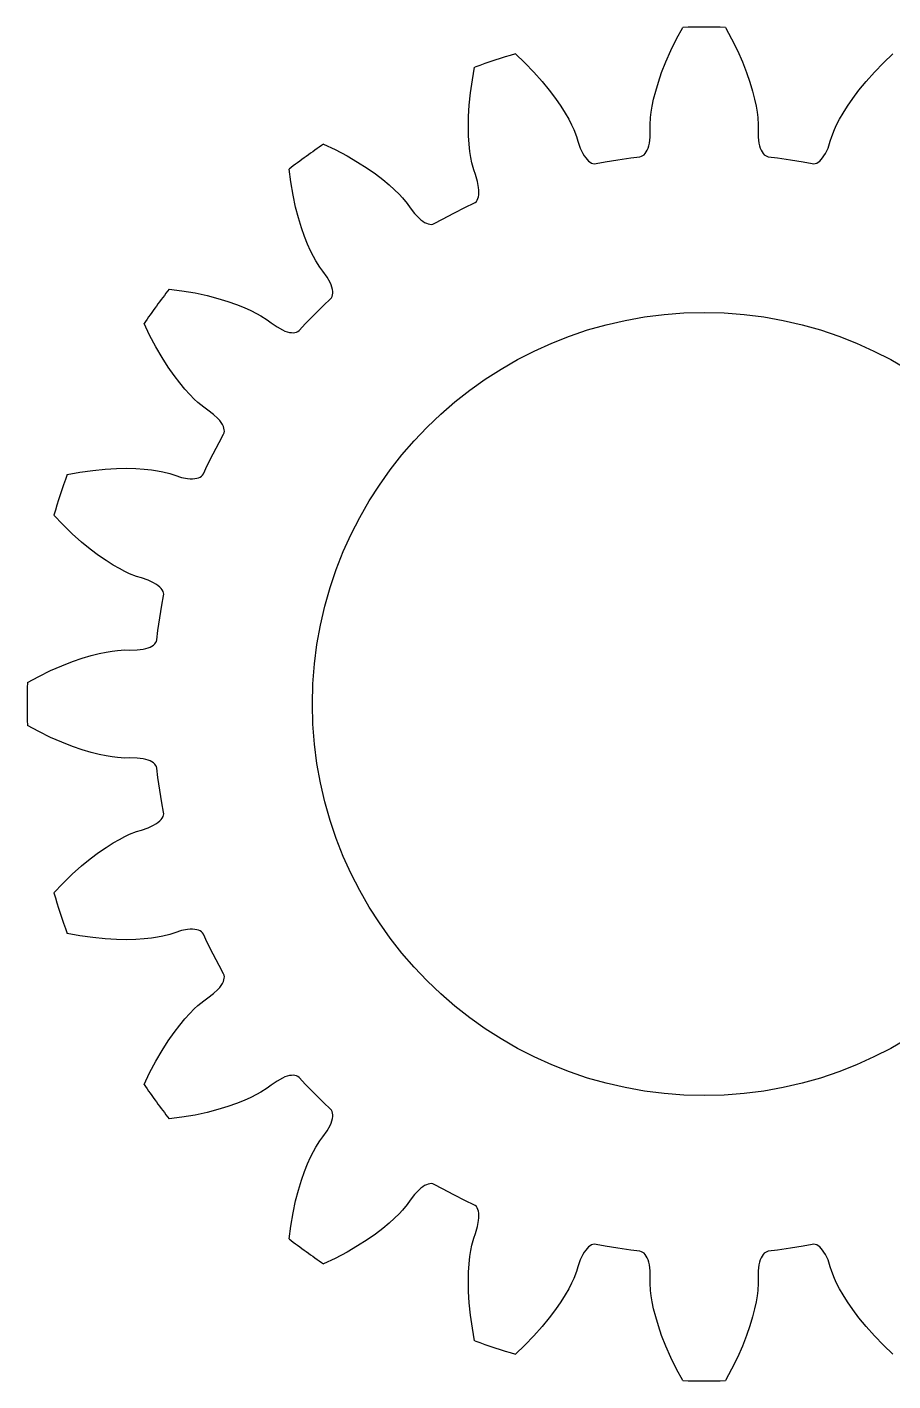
# Model space of a CAD drawing. Extents: x -12.1 to 12.1, y -12.1 to 12.1.
# Drawn here: x -12.1 to 3.37, y -12.1 to 12.1 of the extents above; entities that cross this region are included whole.
import ezdxf

# ---------------------------------------------------------------- set-up
doc = ezdxf.new("R2010")
doc.units = 0

msp = doc.modelspace()

# ---------------------------------------------------------------- linework, layer by layer
msp.add_circle((0, 0), 7)
msp.add_circle((0, 0), 7)
at = {"layer": 'layer0'}
for p, q in [((-0.596, 11.679), (-0.492, 11.892)), ((-0.492, 11.892), (-0.382, 12.094)), ((0.382, 12.094), (0.492, 11.892)), ((0.492, 11.892), (0.596, 11.679)), ((-3.374, 11.62), (-3.207, 11.462)), ((-0.685, 11.477), (-0.596, 11.679)), ((0.596, 11.679), (0.685, 11.477)), ((3.207, 11.462), (3.374, 11.62)), ((-4.142, 11.158), (-4.101, 11.384)), ((-3.207, 11.462), (-3.042, 11.292)), ((-0.759, 11.29), (-0.685, 11.477)), ((0.685, 11.477), (0.759, 11.29)), ((3.042, 11.292), (3.207, 11.462)), ((-4.176, 10.923), (-4.142, 11.158)), ((-3.042, 11.292), (-2.895, 11.127)), ((-0.818, 11.116), (-0.759, 11.29)), ((0.759, 11.29), (0.818, 11.116)), ((2.895, 11.127), (3.042, 11.292)), ((-4.198, 10.704), (-4.176, 10.923)), ((-2.895, 11.127), (-2.767, 10.971)), ((-2.767, 10.971), (-2.657, 10.824)), ((-0.902, 10.814), (-0.865, 10.957)), ((-0.865, 10.957), (-0.818, 11.116)), ((0.818, 11.116), (0.865, 10.957)), ((0.865, 10.957), (0.902, 10.814)), ((2.657, 10.824), (2.767, 10.971)), ((2.767, 10.971), (2.895, 11.127)), ((-4.21, 10.503), (-4.198, 10.704)), ((-2.657, 10.824), (-2.563, 10.688)), ((-2.563, 10.688), (-2.484, 10.563)), ((-0.946, 10.577), (-0.928, 10.688)), ((-0.928, 10.688), (-0.902, 10.814)), ((0.902, 10.814), (0.928, 10.688)), ((0.928, 10.688), (0.946, 10.577)), ((2.484, 10.563), (2.563, 10.688)), ((2.563, 10.688), (2.657, 10.824)), ((-4.213, 10.319), (-4.21, 10.503)), ((-2.484, 10.563), (-2.42, 10.451)), ((-2.42, 10.451), (-2.368, 10.352)), ((-0.966, 10.354), (-0.958, 10.485)), ((-0.958, 10.485), (-0.946, 10.577)), ((0.946, 10.577), (0.958, 10.485)), ((0.958, 10.485), (0.966, 10.354)), ((2.368, 10.352), (2.42, 10.451)), ((2.42, 10.451), (2.484, 10.563)), ((-4.209, 10.154), (-4.213, 10.319)), ((-2.368, 10.352), (-2.329, 10.268)), ((-2.329, 10.268), (-2.281, 10.146)), ((-0.963, 10.262), (-0.966, 10.354)), ((-0.966, 10.135), (-0.963, 10.262)), ((0.966, 10.354), (0.963, 10.262)), ((0.963, 10.262), (0.966, 10.135)), ((2.281, 10.146), (2.329, 10.268)), ((2.329, 10.268), (2.368, 10.352)), ((-6.8, 10.009), (-6.592, 9.91)), ((-4.199, 10.006), (-4.209, 10.154)), ((-4.185, 9.878), (-4.199, 10.006)), ((-2.281, 10.146), (-2.255, 10.058)), ((-2.255, 10.058), (-2.214, 9.938)), ((-2.214, 9.938), (-2.167, 9.839)), ((-1.018, 9.9), (-1.003, 9.938)), ((-1.003, 9.938), (-0.99, 9.98)), ((-0.99, 9.98), (-0.979, 10.027)), ((-0.979, 10.027), (-0.966, 10.135)), ((0.966, 10.135), (0.979, 10.027)), ((0.979, 10.027), (0.99, 9.98)), ((0.99, 9.98), (1.003, 9.938)), ((1.003, 9.938), (1.018, 9.9)), ((2.167, 9.839), (2.214, 9.938)), ((2.214, 9.938), (2.255, 10.058)), ((2.255, 10.058), (2.281, 10.146)), ((-6.592, 9.91), (-6.382, 9.799)), ((-6.382, 9.799), (-6.192, 9.688)), ((-6.192, 9.688), (-6.022, 9.579)), ((-4.168, 9.767), (-4.185, 9.878)), ((-4.151, 9.676), (-4.168, 9.767)), ((-2.167, 9.839), (-2.142, 9.797)), ((-2.142, 9.797), (-2.117, 9.761)), ((-2.117, 9.761), (-2.091, 9.73)), ((-2.091, 9.73), (-2.065, 9.705)), ((-2.065, 9.705), (-2.039, 9.685)), ((-2.039, 9.685), (-2.013, 9.67)), ((-1.932, 9.659), (-1.769, 9.69)), ((-1.769, 9.69), (-1.541, 9.729)), ((-1.541, 9.729), (-1.312, 9.762)), ((-1.312, 9.762), (-1.147, 9.783)), ((-1.147, 9.783), (-1.118, 9.79)), ((-1.118, 9.79), (-1.095, 9.802)), ((-1.095, 9.802), (-1.074, 9.819)), ((-1.074, 9.819), (-1.054, 9.841)), ((-1.054, 9.841), (-1.035, 9.868)), ((-1.035, 9.868), (-1.018, 9.9)), ((1.018, 9.9), (1.035, 9.868)), ((1.035, 9.868), (1.054, 9.841)), ((1.054, 9.841), (1.074, 9.819)), ((1.074, 9.819), (1.095, 9.802)), ((1.095, 9.802), (1.118, 9.79)), ((1.118, 9.79), (1.147, 9.783)), ((1.147, 9.783), (1.312, 9.762)), ((1.312, 9.762), (1.541, 9.729)), ((1.541, 9.729), (1.769, 9.69)), ((1.769, 9.69), (1.932, 9.659)), ((2.013, 9.67), (2.039, 9.685)), ((2.039, 9.685), (2.065, 9.705)), ((2.065, 9.705), (2.091, 9.73)), ((2.091, 9.73), (2.117, 9.761)), ((2.117, 9.761), (2.142, 9.797)), ((2.142, 9.797), (2.167, 9.839)), ((-7.388, 9.332), (-7.418, 9.56)), ((-6.022, 9.579), (-5.871, 9.474)), ((-5.871, 9.474), (-5.74, 9.373)), ((-4.118, 9.549), (-4.151, 9.676)), ((-4.088, 9.462), (-4.118, 9.549)), ((-4.05, 9.341), (-4.088, 9.462)), ((-2.013, 9.67), (-1.987, 9.661)), ((-1.987, 9.661), (-1.962, 9.656)), ((-1.962, 9.656), (-1.932, 9.659)), ((1.932, 9.659), (1.962, 9.656)), ((1.962, 9.656), (1.987, 9.661)), ((1.987, 9.661), (2.013, 9.67)), ((-7.347, 9.098), (-7.388, 9.332)), ((-5.74, 9.373), (-5.627, 9.279)), ((-5.627, 9.279), (-5.531, 9.192)), ((-4.03, 9.234), (-4.05, 9.341)), ((-4.025, 9.185), (-4.03, 9.234)), ((-7.3, 8.883), (-7.347, 9.098)), ((-5.531, 9.192), (-5.451, 9.113)), ((-5.451, 9.113), (-5.388, 9.046)), ((-5.388, 9.046), (-5.305, 8.944)), ((-4.114, 8.95), (-4.089, 8.965)), ((-4.089, 8.965), (-4.071, 8.984)), ((-4.071, 8.984), (-4.056, 9.006)), ((-4.056, 9.006), (-4.043, 9.034)), ((-4.043, 9.034), (-4.034, 9.065)), ((-4.034, 9.065), (-4.028, 9.101)), ((-4.028, 9.101), (-4.025, 9.141)), ((-4.025, 9.141), (-4.025, 9.185)), ((-7.25, 8.688), (-7.3, 8.883)), ((-5.305, 8.944), (-5.253, 8.869)), ((-5.253, 8.869), (-5.176, 8.767)), ((-5.176, 8.767), (-5.101, 8.688)), ((-4.676, 8.669), (-4.472, 8.776)), ((-4.472, 8.776), (-4.265, 8.879)), ((-4.265, 8.879), (-4.114, 8.95)), ((-7.196, 8.512), (-7.25, 8.688)), ((-7.141, 8.356), (-7.196, 8.512)), ((-5.101, 8.688), (-5.065, 8.656)), ((-5.065, 8.656), (-5.03, 8.629)), ((-5.03, 8.629), (-4.996, 8.608)), ((-4.996, 8.608), (-4.963, 8.592)), ((-4.963, 8.592), (-4.932, 8.581)), ((-4.932, 8.581), (-4.902, 8.575)), ((-4.902, 8.575), (-4.875, 8.574)), ((-4.875, 8.574), (-4.85, 8.578)), ((-4.85, 8.578), (-4.822, 8.589)), ((-4.822, 8.589), (-4.676, 8.669)), ((-7.086, 8.219), (-7.141, 8.356)), ((-7.033, 8.101), (-7.086, 8.219)), ((-6.982, 8), (-7.033, 8.101)), ((-6.938, 7.92), (-6.982, 8)), ((-6.867, 7.809), (-6.938, 7.92)), ((-6.812, 7.736), (-6.867, 7.809)), ((-6.739, 7.632), (-6.812, 7.736)), ((-6.686, 7.536), (-6.739, 7.632)), ((-6.667, 7.492), (-6.686, 7.536)), ((-9.56, 7.418), (-9.332, 7.388)), ((-9.332, 7.388), (-9.098, 7.347)), ((-9.098, 7.347), (-8.883, 7.3)), ((-8.883, 7.3), (-8.688, 7.25)), ((-6.679, 7.24), (-6.659, 7.263)), ((-6.653, 7.45), (-6.667, 7.492)), ((-6.659, 7.263), (-6.648, 7.286)), ((-6.643, 7.411), (-6.653, 7.45)), ((-6.648, 7.286), (-6.64, 7.312)), ((-6.638, 7.375), (-6.643, 7.411)), ((-6.64, 7.312), (-6.637, 7.342)), ((-6.637, 7.342), (-6.638, 7.375)), ((-8.688, 7.25), (-8.512, 7.196)), ((-8.512, 7.196), (-8.356, 7.141)), ((-8.356, 7.141), (-8.219, 7.086)), ((-8.219, 7.086), (-8.101, 7.033)), ((-8.101, 7.033), (-8, 6.982)), ((-6.965, 6.965), (-6.8, 7.126)), ((-6.8, 7.126), (-6.679, 7.24)), ((-9.91, 6.592), (-10.009, 6.8)), ((-8, 6.982), (-7.92, 6.938)), ((-7.92, 6.938), (-7.809, 6.867)), ((-7.809, 6.867), (-7.736, 6.812)), ((-7.736, 6.812), (-7.632, 6.739)), ((-7.24, 6.679), (-7.126, 6.8)), ((-7.126, 6.8), (-6.965, 6.965)), ((-9.799, 6.382), (-9.91, 6.592)), ((-7.632, 6.739), (-7.536, 6.686)), ((-7.536, 6.686), (-7.492, 6.667)), ((-7.492, 6.667), (-7.45, 6.653)), ((-7.45, 6.653), (-7.411, 6.643)), ((-7.411, 6.643), (-7.375, 6.638)), ((-7.375, 6.638), (-7.342, 6.637)), ((-7.342, 6.637), (-7.312, 6.64)), ((-7.312, 6.64), (-7.286, 6.648)), ((-7.286, 6.648), (-7.263, 6.659)), ((-7.263, 6.659), (-7.24, 6.679)), ((-9.688, 6.192), (-9.799, 6.382)), ((-9.579, 6.022), (-9.688, 6.192)), ((-9.474, 5.871), (-9.579, 6.022)), ((-9.373, 5.74), (-9.474, 5.871)), ((-9.279, 5.627), (-9.373, 5.74)), ((-9.192, 5.531), (-9.279, 5.627)), ((-9.113, 5.451), (-9.192, 5.531)), ((-9.046, 5.388), (-9.113, 5.451)), ((-8.944, 5.305), (-9.046, 5.388)), ((-8.869, 5.253), (-8.944, 5.305)), ((-8.767, 5.176), (-8.869, 5.253)), ((-8.688, 5.101), (-8.767, 5.176)), ((-8.656, 5.065), (-8.688, 5.101)), ((-8.629, 5.03), (-8.656, 5.065)), ((-8.608, 4.996), (-8.629, 5.03)), ((-8.592, 4.963), (-8.608, 4.996)), ((-8.581, 4.932), (-8.592, 4.963)), ((-8.589, 4.822), (-8.578, 4.85)), ((-8.575, 4.902), (-8.581, 4.932)), ((-8.578, 4.85), (-8.574, 4.875)), ((-8.574, 4.875), (-8.575, 4.902)), ((-8.776, 4.472), (-8.669, 4.676)), ((-8.669, 4.676), (-8.589, 4.822)), ((-8.879, 4.265), (-8.776, 4.472)), ((-11.384, 4.101), (-11.158, 4.142)), ((-11.158, 4.142), (-10.923, 4.176)), ((-10.923, 4.176), (-10.704, 4.198)), ((-10.704, 4.198), (-10.503, 4.21)), ((-10.503, 4.21), (-10.319, 4.213)), ((-10.319, 4.213), (-10.154, 4.209)), ((-10.154, 4.209), (-10.006, 4.199)), ((-10.006, 4.199), (-9.878, 4.185)), ((-9.878, 4.185), (-9.767, 4.168)), ((-9.767, 4.168), (-9.676, 4.151)), ((-9.676, 4.151), (-9.549, 4.118)), ((-9.549, 4.118), (-9.462, 4.088)), ((-8.965, 4.089), (-8.95, 4.114)), ((-8.95, 4.114), (-8.879, 4.265)), ((-9.462, 4.088), (-9.341, 4.05)), ((-9.341, 4.05), (-9.234, 4.03)), ((-9.234, 4.03), (-9.185, 4.025)), ((-9.185, 4.025), (-9.141, 4.025)), ((-9.141, 4.025), (-9.101, 4.028)), ((-9.101, 4.028), (-9.065, 4.034)), ((-9.065, 4.034), (-9.034, 4.043)), ((-9.034, 4.043), (-9.006, 4.056)), ((-9.006, 4.056), (-8.984, 4.071)), ((-8.984, 4.071), (-8.965, 4.089)), ((-11.462, 3.207), (-11.62, 3.374)), ((-11.292, 3.042), (-11.462, 3.207)), ((-11.127, 2.895), (-11.292, 3.042)), ((-10.971, 2.767), (-11.127, 2.895)), ((-10.824, 2.657), (-10.971, 2.767)), ((-10.688, 2.563), (-10.824, 2.657)), ((-10.563, 2.484), (-10.688, 2.563)), ((-10.451, 2.42), (-10.563, 2.484)), ((-10.352, 2.368), (-10.451, 2.42)), ((-10.268, 2.329), (-10.352, 2.368)), ((-10.146, 2.281), (-10.268, 2.329)), ((-10.058, 2.255), (-10.146, 2.281)), ((-9.938, 2.214), (-10.058, 2.255)), ((-9.839, 2.167), (-9.938, 2.214)), ((-9.797, 2.142), (-9.839, 2.167)), ((-9.761, 2.117), (-9.797, 2.142)), ((-9.73, 2.091), (-9.761, 2.117)), ((-9.705, 2.065), (-9.73, 2.091)), ((-9.685, 2.039), (-9.705, 2.065)), ((-9.67, 2.013), (-9.685, 2.039)), ((-9.661, 1.987), (-9.67, 2.013)), ((-9.656, 1.962), (-9.661, 1.987)), ((-9.659, 1.932), (-9.656, 1.962)), ((-9.729, 1.541), (-9.69, 1.769)), ((-9.69, 1.769), (-9.659, 1.932)), ((-9.762, 1.312), (-9.729, 1.541)), ((-9.783, 1.147), (-9.762, 1.312)), ((-10.135, 0.966), (-10.027, 0.979)), ((-10.027, 0.979), (-9.98, 0.99)), ((-9.98, 0.99), (-9.938, 1.003)), ((-9.938, 1.003), (-9.9, 1.018)), ((-9.9, 1.018), (-9.868, 1.035)), ((-9.868, 1.035), (-9.841, 1.054)), ((-9.841, 1.054), (-9.819, 1.074)), ((-9.819, 1.074), (-9.802, 1.095)), ((-9.802, 1.095), (-9.79, 1.118)), ((-9.79, 1.118), (-9.783, 1.147)), ((-11.477, 0.685), (-11.29, 0.759)), ((-11.29, 0.759), (-11.116, 0.818)), ((-11.116, 0.818), (-10.957, 0.865)), ((-10.957, 0.865), (-10.814, 0.902)), ((-10.814, 0.902), (-10.688, 0.928)), ((-10.688, 0.928), (-10.577, 0.946)), ((-10.577, 0.946), (-10.485, 0.958)), ((-10.485, 0.958), (-10.354, 0.966)), ((-10.354, 0.966), (-10.262, 0.963)), ((-10.262, 0.963), (-10.135, 0.966)), ((-12.094, 0.382), (-11.892, 0.492)), ((-11.892, 0.492), (-11.679, 0.596)), ((-11.679, 0.596), (-11.477, 0.685)), ((-11.892, -0.492), (-12.094, -0.382)), ((-11.679, -0.596), (-11.892, -0.492)), ((-11.477, -0.685), (-11.679, -0.596)), ((-11.29, -0.759), (-11.477, -0.685)), ((-11.116, -0.818), (-11.29, -0.759)), ((-10.957, -0.865), (-11.116, -0.818)), ((-10.814, -0.902), (-10.957, -0.865)), ((-10.688, -0.928), (-10.814, -0.902)), ((-10.577, -0.946), (-10.688, -0.928)), ((-10.485, -0.958), (-10.577, -0.946)), ((-10.354, -0.966), (-10.485, -0.958)), ((-10.262, -0.963), (-10.354, -0.966)), ((-10.135, -0.966), (-10.262, -0.963)), ((-10.027, -0.979), (-10.135, -0.966)), ((-9.98, -0.99), (-10.027, -0.979)), ((-9.938, -1.003), (-9.98, -0.99)), ((-9.9, -1.018), (-9.938, -1.003)), ((-9.868, -1.035), (-9.9, -1.018)), ((-9.841, -1.054), (-9.868, -1.035)), ((-9.819, -1.074), (-9.841, -1.054)), ((-9.802, -1.095), (-9.819, -1.074)), ((-9.79, -1.118), (-9.802, -1.095)), ((-9.783, -1.147), (-9.79, -1.118)), ((-9.762, -1.312), (-9.783, -1.147)), ((-9.729, -1.541), (-9.762, -1.312)), ((-9.69, -1.769), (-9.729, -1.541)), ((-9.659, -1.932), (-9.69, -1.769)), ((-9.656, -1.962), (-9.659, -1.932)), ((-9.938, -2.214), (-9.839, -2.167)), ((-9.839, -2.167), (-9.797, -2.142)), ((-9.797, -2.142), (-9.761, -2.117)), ((-9.761, -2.117), (-9.73, -2.091)), ((-9.73, -2.091), (-9.705, -2.065)), ((-9.705, -2.065), (-9.685, -2.039)), ((-9.685, -2.039), (-9.67, -2.013)), ((-9.67, -2.013), (-9.661, -1.987)), ((-9.661, -1.987), (-9.656, -1.962)), ((-10.451, -2.42), (-10.352, -2.368)), ((-10.352, -2.368), (-10.268, -2.329)), ((-10.268, -2.329), (-10.146, -2.281)), ((-10.146, -2.281), (-10.058, -2.255)), ((-10.058, -2.255), (-9.938, -2.214)), ((-10.971, -2.767), (-10.824, -2.657)), ((-10.824, -2.657), (-10.688, -2.563)), ((-10.688, -2.563), (-10.563, -2.484)), ((-10.563, -2.484), (-10.451, -2.42)), ((-11.292, -3.042), (-11.127, -2.895)), ((-11.127, -2.895), (-10.971, -2.767)), ((-11.462, -3.207), (-11.292, -3.042)), ((-11.62, -3.374), (-11.462, -3.207)), ((-11.158, -4.142), (-11.384, -4.101)), ((-9.462, -4.088), (-9.549, -4.118)), ((-9.341, -4.05), (-9.462, -4.088)), ((-9.234, -4.03), (-9.341, -4.05)), ((-9.185, -4.025), (-9.234, -4.03)), ((-9.141, -4.025), (-9.185, -4.025)), ((-9.101, -4.028), (-9.141, -4.025)), ((-9.065, -4.034), (-9.101, -4.028)), ((-9.034, -4.043), (-9.065, -4.034)), ((-9.006, -4.056), (-9.034, -4.043)), ((-8.984, -4.071), (-9.006, -4.056)), ((-8.965, -4.089), (-8.984, -4.071)), ((-8.95, -4.114), (-8.965, -4.089)), ((-10.923, -4.176), (-11.158, -4.142)), ((-10.704, -4.198), (-10.923, -4.176)), ((-10.503, -4.21), (-10.704, -4.198)), ((-10.319, -4.213), (-10.503, -4.21)), ((-10.154, -4.209), (-10.319, -4.213)), ((-10.006, -4.199), (-10.154, -4.209)), ((-9.878, -4.185), (-10.006, -4.199)), ((-9.767, -4.168), (-9.878, -4.185)), ((-9.676, -4.151), (-9.767, -4.168)), ((-9.549, -4.118), (-9.676, -4.151)), ((-8.879, -4.265), (-8.95, -4.114)), ((-8.776, -4.472), (-8.879, -4.265)), ((-8.669, -4.676), (-8.776, -4.472)), ((-8.589, -4.822), (-8.669, -4.676)), ((-8.578, -4.85), (-8.589, -4.822)), ((-8.688, -5.101), (-8.656, -5.065)), ((-8.656, -5.065), (-8.629, -5.03)), ((-8.629, -5.03), (-8.608, -4.996)), ((-8.608, -4.996), (-8.592, -4.963)), ((-8.592, -4.963), (-8.581, -4.932)), ((-8.581, -4.932), (-8.575, -4.902)), ((-8.574, -4.875), (-8.578, -4.85)), ((-8.575, -4.902), (-8.574, -4.875)), ((-9.046, -5.388), (-8.944, -5.305)), ((-8.944, -5.305), (-8.869, -5.253)), ((-8.869, -5.253), (-8.767, -5.176)), ((-8.767, -5.176), (-8.688, -5.101)), ((-9.279, -5.627), (-9.192, -5.531)), ((-9.192, -5.531), (-9.113, -5.451)), ((-9.113, -5.451), (-9.046, -5.388)), ((-9.474, -5.871), (-9.373, -5.74)), ((-9.373, -5.74), (-9.279, -5.627)), ((-9.688, -6.192), (-9.579, -6.022)), ((-9.579, -6.022), (-9.474, -5.871)), ((-9.799, -6.382), (-9.688, -6.192)), ((-9.91, -6.592), (-9.799, -6.382)), ((-10.009, -6.8), (-9.91, -6.592)), ((-7.632, -6.739), (-7.736, -6.812)), ((-7.536, -6.686), (-7.632, -6.739)), ((-7.492, -6.667), (-7.536, -6.686)), ((-7.45, -6.653), (-7.492, -6.667)), ((-7.411, -6.643), (-7.45, -6.653)), ((-7.375, -6.638), (-7.411, -6.643)), ((-7.342, -6.637), (-7.375, -6.638)), ((-7.312, -6.64), (-7.342, -6.637)), ((-7.286, -6.648), (-7.312, -6.64)), ((-7.263, -6.659), (-7.286, -6.648)), ((-7.24, -6.679), (-7.263, -6.659)), ((-7.126, -6.8), (-7.24, -6.679)), ((-8, -6.982), (-8.101, -7.033)), ((-7.92, -6.938), (-8, -6.982)), ((-7.809, -6.867), (-7.92, -6.938)), ((-7.736, -6.812), (-7.809, -6.867)), ((-6.965, -6.965), (-7.126, -6.8)), ((-6.8, -7.126), (-6.965, -6.965)), ((-8.688, -7.25), (-8.883, -7.3)), ((-8.512, -7.196), (-8.688, -7.25)), ((-8.356, -7.141), (-8.512, -7.196)), ((-8.219, -7.086), (-8.356, -7.141)), ((-8.101, -7.033), (-8.219, -7.086)), ((-6.679, -7.24), (-6.8, -7.126)), ((-6.659, -7.263), (-6.679, -7.24)), ((-9.332, -7.388), (-9.56, -7.418)), ((-9.098, -7.347), (-9.332, -7.388)), ((-8.883, -7.3), (-9.098, -7.347)), ((-6.686, -7.536), (-6.667, -7.492)), ((-6.667, -7.492), (-6.653, -7.45)), ((-6.648, -7.286), (-6.659, -7.263)), ((-6.653, -7.45), (-6.643, -7.411)), ((-6.64, -7.312), (-6.648, -7.286)), ((-6.643, -7.411), (-6.638, -7.375)), ((-6.637, -7.342), (-6.64, -7.312)), ((-6.638, -7.375), (-6.637, -7.342)), ((-6.867, -7.809), (-6.812, -7.736)), ((-6.812, -7.736), (-6.739, -7.632)), ((-6.739, -7.632), (-6.686, -7.536)), ((-6.982, -8), (-6.938, -7.92)), ((-6.938, -7.92), (-6.867, -7.809)), ((-7.141, -8.356), (-7.086, -8.219)), ((-7.086, -8.219), (-7.033, -8.101)), ((-7.033, -8.101), (-6.982, -8)), ((-7.196, -8.512), (-7.141, -8.356)), ((-7.3, -8.883), (-7.25, -8.688)), ((-7.25, -8.688), (-7.196, -8.512)), ((-5.101, -8.688), (-5.176, -8.767)), ((-5.065, -8.656), (-5.101, -8.688)), ((-5.03, -8.629), (-5.065, -8.656)), ((-4.996, -8.608), (-5.03, -8.629)), ((-4.963, -8.592), (-4.996, -8.608)), ((-4.932, -8.581), (-4.963, -8.592)), ((-4.902, -8.575), (-4.932, -8.581)), ((-4.875, -8.574), (-4.902, -8.575)), ((-4.85, -8.578), (-4.875, -8.574)), ((-4.822, -8.589), (-4.85, -8.578)), ((-4.676, -8.669), (-4.822, -8.589)), ((-4.472, -8.776), (-4.676, -8.669)), ((-7.347, -9.098), (-7.3, -8.883)), ((-5.305, -8.944), (-5.388, -9.046)), ((-5.253, -8.869), (-5.305, -8.944)), ((-5.176, -8.767), (-5.253, -8.869)), ((-4.265, -8.879), (-4.472, -8.776)), ((-4.114, -8.95), (-4.265, -8.879)), ((-4.089, -8.965), (-4.114, -8.95)), ((-7.388, -9.332), (-7.347, -9.098)), ((-5.531, -9.192), (-5.627, -9.279)), ((-5.451, -9.113), (-5.531, -9.192)), ((-5.388, -9.046), (-5.451, -9.113)), ((-4.071, -8.984), (-4.089, -8.965)), ((-4.056, -9.006), (-4.071, -8.984)), ((-4.043, -9.034), (-4.056, -9.006)), ((-4.034, -9.065), (-4.043, -9.034)), ((-4.028, -9.101), (-4.034, -9.065)), ((-4.03, -9.234), (-4.025, -9.185)), ((-4.025, -9.141), (-4.028, -9.101)), ((-4.025, -9.185), (-4.025, -9.141)), ((-7.418, -9.56), (-7.388, -9.332)), ((-5.74, -9.373), (-5.871, -9.474)), ((-5.627, -9.279), (-5.74, -9.373)), ((-4.088, -9.462), (-4.05, -9.341)), ((-4.05, -9.341), (-4.03, -9.234)), ((-6.022, -9.579), (-6.192, -9.688)), ((-5.871, -9.474), (-6.022, -9.579)), ((-4.168, -9.767), (-4.151, -9.676)), ((-4.151, -9.676), (-4.118, -9.549)), ((-4.118, -9.549), (-4.088, -9.462)), ((-2.013, -9.67), (-2.039, -9.685)), ((-1.987, -9.661), (-2.013, -9.67)), ((-1.962, -9.656), (-1.987, -9.661)), ((-1.932, -9.659), (-1.962, -9.656)), ((-1.769, -9.69), (-1.932, -9.659)), ((1.932, -9.659), (1.769, -9.69)), ((1.962, -9.656), (1.932, -9.659)), ((1.987, -9.661), (1.962, -9.656)), ((2.013, -9.67), (1.987, -9.661)), ((2.039, -9.685), (2.013, -9.67)), ((-6.592, -9.91), (-6.8, -10.009)), ((-6.382, -9.799), (-6.592, -9.91)), ((-6.192, -9.688), (-6.382, -9.799)), ((-4.199, -10.006), (-4.185, -9.878)), ((-4.185, -9.878), (-4.168, -9.767)), ((-2.167, -9.839), (-2.214, -9.938)), ((-2.142, -9.797), (-2.167, -9.839)), ((-2.117, -9.761), (-2.142, -9.797)), ((-2.091, -9.73), (-2.117, -9.761)), ((-2.065, -9.705), (-2.091, -9.73)), ((-2.039, -9.685), (-2.065, -9.705)), ((-1.541, -9.729), (-1.769, -9.69)), ((-1.312, -9.762), (-1.541, -9.729)), ((-1.147, -9.783), (-1.312, -9.762)), ((-1.118, -9.79), (-1.147, -9.783)), ((-1.095, -9.802), (-1.118, -9.79)), ((-1.074, -9.819), (-1.095, -9.802)), ((-1.054, -9.841), (-1.074, -9.819)), ((-1.035, -9.868), (-1.054, -9.841)), ((-1.018, -9.9), (-1.035, -9.868)), ((-1.003, -9.938), (-1.018, -9.9)), ((1.018, -9.9), (1.003, -9.938)), ((1.035, -9.868), (1.018, -9.9)), ((1.054, -9.841), (1.035, -9.868)), ((1.074, -9.819), (1.054, -9.841)), ((1.095, -9.802), (1.074, -9.819)), ((1.118, -9.79), (1.095, -9.802)), ((1.147, -9.783), (1.118, -9.79)), ((1.312, -9.762), (1.147, -9.783)), ((1.541, -9.729), (1.312, -9.762)), ((1.769, -9.69), (1.541, -9.729)), ((2.065, -9.705), (2.039, -9.685)), ((2.091, -9.73), (2.065, -9.705)), ((2.117, -9.761), (2.091, -9.73)), ((2.142, -9.797), (2.117, -9.761)), ((2.167, -9.839), (2.142, -9.797)), ((2.214, -9.938), (2.167, -9.839)), ((-4.213, -10.319), (-4.209, -10.154)), ((-4.209, -10.154), (-4.199, -10.006)), ((-2.281, -10.146), (-2.329, -10.268)), ((-2.255, -10.058), (-2.281, -10.146)), ((-2.214, -9.938), (-2.255, -10.058)), ((-0.99, -9.98), (-1.003, -9.938)), ((-0.979, -10.027), (-0.99, -9.98)), ((-0.966, -10.135), (-0.979, -10.027)), ((-0.963, -10.262), (-0.966, -10.135)), ((0.966, -10.135), (0.963, -10.262)), ((0.979, -10.027), (0.966, -10.135)), ((0.99, -9.98), (0.979, -10.027)), ((1.003, -9.938), (0.99, -9.98)), ((2.255, -10.058), (2.214, -9.938)), ((2.281, -10.146), (2.255, -10.058)), ((2.329, -10.268), (2.281, -10.146)), ((-4.21, -10.503), (-4.213, -10.319)), ((-2.368, -10.352), (-2.42, -10.451)), ((-2.329, -10.268), (-2.368, -10.352)), ((-0.966, -10.354), (-0.963, -10.262)), ((-0.958, -10.485), (-0.966, -10.354)), ((0.966, -10.354), (0.958, -10.485)), ((0.963, -10.262), (0.966, -10.354)), ((2.368, -10.352), (2.329, -10.268)), ((2.42, -10.451), (2.368, -10.352)), ((-4.198, -10.704), (-4.21, -10.503)), ((-2.484, -10.563), (-2.563, -10.688)), ((-2.42, -10.451), (-2.484, -10.563)), ((-0.946, -10.577), (-0.958, -10.485)), ((-0.928, -10.688), (-0.946, -10.577)), ((0.946, -10.577), (0.928, -10.688)), ((0.958, -10.485), (0.946, -10.577)), ((2.484, -10.563), (2.42, -10.451)), ((2.563, -10.688), (2.484, -10.563)), ((-4.176, -10.923), (-4.198, -10.704)), ((-2.657, -10.824), (-2.767, -10.971)), ((-2.563, -10.688), (-2.657, -10.824)), ((-0.902, -10.814), (-0.928, -10.688)), ((-0.865, -10.957), (-0.902, -10.814)), ((0.902, -10.814), (0.865, -10.957)), ((0.928, -10.688), (0.902, -10.814)), ((2.657, -10.824), (2.563, -10.688)), ((2.767, -10.971), (2.657, -10.824)), ((-4.142, -11.158), (-4.176, -10.923)), ((-2.895, -11.127), (-3.042, -11.292)), ((-2.767, -10.971), (-2.895, -11.127)), ((-0.818, -11.116), (-0.865, -10.957)), ((-0.759, -11.29), (-0.818, -11.116)), ((0.818, -11.116), (0.759, -11.29)), ((0.865, -10.957), (0.818, -11.116)), ((2.895, -11.127), (2.767, -10.971)), ((3.042, -11.292), (2.895, -11.127)), ((-4.101, -11.384), (-4.142, -11.158)), ((-3.042, -11.292), (-3.207, -11.462)), ((-0.685, -11.477), (-0.759, -11.29)), ((0.759, -11.29), (0.685, -11.477)), ((3.207, -11.462), (3.042, -11.292)), ((-3.207, -11.462), (-3.374, -11.62)), ((-0.596, -11.679), (-0.685, -11.477)), ((0.685, -11.477), (0.596, -11.679)), ((3.374, -11.62), (3.207, -11.462)), ((-0.492, -11.892), (-0.596, -11.679)), ((0.596, -11.679), (0.492, -11.892)), ((-0.382, -12.094), (-0.492, -11.892)), ((0.492, -11.892), (0.382, -12.094))]:
    msp.add_line(p, q, dxfattribs=at)
for start, end in [(88.191, 91.809), (106.1909, 109.809), (124.191, 127.809), (142.191, 145.809), (160.191, 163.8091), (178.191, 181.809), (196.1909, 199.809), (214.191, 217.809), (232.191, 235.809), (250.191, 253.8091), (268.191, 271.809)]:
    msp.add_arc((0, 0), 12.1, start, end, dxfattribs=at)
at = {"layer": 'layer1'}
for p, q in [((-0.596, 11.679), (-0.492, 11.892)), ((-0.492, 11.892), (-0.382, 12.094)), ((0.382, 12.094), (0.492, 11.892)), ((0.492, 11.892), (0.596, 11.679)), ((-3.374, 11.62), (-3.207, 11.462)), ((-0.685, 11.477), (-0.596, 11.679)), ((0.596, 11.679), (0.685, 11.477)), ((3.207, 11.462), (3.374, 11.62)), ((-4.142, 11.158), (-4.101, 11.384)), ((-3.207, 11.462), (-3.042, 11.292)), ((-0.759, 11.29), (-0.685, 11.477)), ((0.685, 11.477), (0.759, 11.29)), ((3.042, 11.292), (3.207, 11.462)), ((-4.176, 10.923), (-4.142, 11.158)), ((-3.042, 11.292), (-2.895, 11.127)), ((-0.818, 11.116), (-0.759, 11.29)), ((0.759, 11.29), (0.818, 11.116)), ((2.895, 11.127), (3.042, 11.292)), ((-4.198, 10.704), (-4.176, 10.923)), ((-2.895, 11.127), (-2.767, 10.971)), ((-2.767, 10.971), (-2.657, 10.824)), ((-0.902, 10.814), (-0.865, 10.957)), ((-0.865, 10.957), (-0.818, 11.116)), ((0.818, 11.116), (0.865, 10.957)), ((0.865, 10.957), (0.902, 10.814)), ((2.657, 10.824), (2.767, 10.971)), ((2.767, 10.971), (2.895, 11.127)), ((-4.21, 10.503), (-4.198, 10.704)), ((-2.657, 10.824), (-2.563, 10.688)), ((-2.563, 10.688), (-2.484, 10.563)), ((-0.946, 10.577), (-0.928, 10.688)), ((-0.928, 10.688), (-0.902, 10.814)), ((0.902, 10.814), (0.928, 10.688)), ((0.928, 10.688), (0.946, 10.577)), ((2.484, 10.563), (2.563, 10.688)), ((2.563, 10.688), (2.657, 10.824)), ((-4.213, 10.319), (-4.21, 10.503)), ((-2.484, 10.563), (-2.42, 10.451)), ((-2.42, 10.451), (-2.368, 10.352)), ((-0.966, 10.354), (-0.958, 10.485)), ((-0.958, 10.485), (-0.946, 10.577)), ((0.946, 10.577), (0.958, 10.485)), ((0.958, 10.485), (0.966, 10.354)), ((2.368, 10.352), (2.42, 10.451)), ((2.42, 10.451), (2.484, 10.563)), ((-4.209, 10.154), (-4.213, 10.319)), ((-2.368, 10.352), (-2.329, 10.268)), ((-2.329, 10.268), (-2.281, 10.146)), ((-0.963, 10.262), (-0.966, 10.354)), ((-0.966, 10.135), (-0.963, 10.262)), ((0.966, 10.354), (0.963, 10.262)), ((0.963, 10.262), (0.966, 10.135)), ((2.281, 10.146), (2.329, 10.268)), ((2.329, 10.268), (2.368, 10.352)), ((-6.8, 10.009), (-6.592, 9.91)), ((-4.199, 10.006), (-4.209, 10.154)), ((-4.185, 9.878), (-4.199, 10.006)), ((-2.281, 10.146), (-2.255, 10.058)), ((-2.255, 10.058), (-2.214, 9.938)), ((-2.214, 9.938), (-2.167, 9.839)), ((-1.018, 9.9), (-1.003, 9.938)), ((-1.003, 9.938), (-0.99, 9.98)), ((-0.99, 9.98), (-0.979, 10.027)), ((-0.979, 10.027), (-0.966, 10.135)), ((0.966, 10.135), (0.979, 10.027)), ((0.979, 10.027), (0.99, 9.98)), ((0.99, 9.98), (1.003, 9.938)), ((1.003, 9.938), (1.018, 9.9)), ((2.167, 9.839), (2.214, 9.938)), ((2.214, 9.938), (2.255, 10.058)), ((2.255, 10.058), (2.281, 10.146)), ((-6.592, 9.91), (-6.382, 9.799)), ((-6.382, 9.799), (-6.192, 9.688)), ((-6.192, 9.688), (-6.022, 9.579)), ((-4.168, 9.767), (-4.185, 9.878)), ((-4.151, 9.676), (-4.168, 9.767)), ((-2.167, 9.839), (-2.142, 9.797)), ((-2.142, 9.797), (-2.117, 9.761)), ((-2.117, 9.761), (-2.091, 9.73)), ((-2.091, 9.73), (-2.065, 9.705)), ((-2.065, 9.705), (-2.039, 9.685)), ((-2.039, 9.685), (-2.013, 9.67)), ((-1.932, 9.659), (-1.769, 9.69)), ((-1.769, 9.69), (-1.541, 9.729)), ((-1.541, 9.729), (-1.312, 9.762)), ((-1.312, 9.762), (-1.147, 9.783)), ((-1.147, 9.783), (-1.118, 9.79)), ((-1.118, 9.79), (-1.095, 9.802)), ((-1.095, 9.802), (-1.074, 9.819)), ((-1.074, 9.819), (-1.054, 9.841)), ((-1.054, 9.841), (-1.035, 9.868)), ((-1.035, 9.868), (-1.018, 9.9)), ((1.018, 9.9), (1.035, 9.868)), ((1.035, 9.868), (1.054, 9.841)), ((1.054, 9.841), (1.074, 9.819)), ((1.074, 9.819), (1.095, 9.802)), ((1.095, 9.802), (1.118, 9.79)), ((1.118, 9.79), (1.147, 9.783)), ((1.147, 9.783), (1.312, 9.762)), ((1.312, 9.762), (1.541, 9.729)), ((1.541, 9.729), (1.769, 9.69)), ((1.769, 9.69), (1.932, 9.659)), ((2.013, 9.67), (2.039, 9.685)), ((2.039, 9.685), (2.065, 9.705)), ((2.065, 9.705), (2.091, 9.73)), ((2.091, 9.73), (2.117, 9.761)), ((2.117, 9.761), (2.142, 9.797)), ((2.142, 9.797), (2.167, 9.839)), ((-7.388, 9.332), (-7.418, 9.56)), ((-6.022, 9.579), (-5.871, 9.474)), ((-5.871, 9.474), (-5.74, 9.373)), ((-4.118, 9.549), (-4.151, 9.676)), ((-4.088, 9.462), (-4.118, 9.549)), ((-4.05, 9.341), (-4.088, 9.462)), ((-2.013, 9.67), (-1.987, 9.661)), ((-1.987, 9.661), (-1.962, 9.656)), ((-1.962, 9.656), (-1.932, 9.659)), ((1.932, 9.659), (1.962, 9.656)), ((1.962, 9.656), (1.987, 9.661)), ((1.987, 9.661), (2.013, 9.67)), ((-7.347, 9.098), (-7.388, 9.332)), ((-5.74, 9.373), (-5.627, 9.279)), ((-5.627, 9.279), (-5.531, 9.192)), ((-4.03, 9.234), (-4.05, 9.341)), ((-4.025, 9.185), (-4.03, 9.234)), ((-7.3, 8.883), (-7.347, 9.098)), ((-5.531, 9.192), (-5.451, 9.113)), ((-5.451, 9.113), (-5.388, 9.046)), ((-5.388, 9.046), (-5.305, 8.944)), ((-4.114, 8.95), (-4.089, 8.965)), ((-4.089, 8.965), (-4.071, 8.984)), ((-4.071, 8.984), (-4.056, 9.006)), ((-4.056, 9.006), (-4.043, 9.034)), ((-4.043, 9.034), (-4.034, 9.065)), ((-4.034, 9.065), (-4.028, 9.101)), ((-4.028, 9.101), (-4.025, 9.141)), ((-4.025, 9.141), (-4.025, 9.185)), ((-7.25, 8.688), (-7.3, 8.883)), ((-5.305, 8.944), (-5.253, 8.869)), ((-5.253, 8.869), (-5.176, 8.767)), ((-5.176, 8.767), (-5.101, 8.688)), ((-4.676, 8.669), (-4.472, 8.776)), ((-4.472, 8.776), (-4.265, 8.879)), ((-4.265, 8.879), (-4.114, 8.95)), ((-7.196, 8.512), (-7.25, 8.688)), ((-7.141, 8.356), (-7.196, 8.512)), ((-5.101, 8.688), (-5.065, 8.656)), ((-5.065, 8.656), (-5.03, 8.629)), ((-5.03, 8.629), (-4.996, 8.608)), ((-4.996, 8.608), (-4.963, 8.592)), ((-4.963, 8.592), (-4.932, 8.581)), ((-4.932, 8.581), (-4.902, 8.575)), ((-4.902, 8.575), (-4.875, 8.574)), ((-4.875, 8.574), (-4.85, 8.578)), ((-4.85, 8.578), (-4.822, 8.589)), ((-4.822, 8.589), (-4.676, 8.669)), ((-7.086, 8.219), (-7.141, 8.356)), ((-7.033, 8.101), (-7.086, 8.219)), ((-6.982, 8), (-7.033, 8.101)), ((-6.938, 7.92), (-6.982, 8)), ((-6.867, 7.809), (-6.938, 7.92)), ((-6.812, 7.736), (-6.867, 7.809)), ((-6.739, 7.632), (-6.812, 7.736)), ((-6.686, 7.536), (-6.739, 7.632)), ((-6.667, 7.492), (-6.686, 7.536)), ((-9.56, 7.418), (-9.332, 7.388)), ((-9.332, 7.388), (-9.098, 7.347)), ((-9.098, 7.347), (-8.883, 7.3)), ((-8.883, 7.3), (-8.688, 7.25)), ((-6.679, 7.24), (-6.659, 7.263)), ((-6.653, 7.45), (-6.667, 7.492)), ((-6.659, 7.263), (-6.648, 7.286)), ((-6.643, 7.411), (-6.653, 7.45)), ((-6.648, 7.286), (-6.64, 7.312)), ((-6.638, 7.375), (-6.643, 7.411)), ((-6.64, 7.312), (-6.637, 7.342)), ((-6.637, 7.342), (-6.638, 7.375)), ((-8.688, 7.25), (-8.512, 7.196)), ((-8.512, 7.196), (-8.356, 7.141)), ((-8.356, 7.141), (-8.219, 7.086)), ((-8.219, 7.086), (-8.101, 7.033)), ((-8.101, 7.033), (-8, 6.982)), ((-6.965, 6.965), (-6.8, 7.126)), ((-6.8, 7.126), (-6.679, 7.24)), ((-9.91, 6.592), (-10.009, 6.8)), ((-8, 6.982), (-7.92, 6.938)), ((-7.92, 6.938), (-7.809, 6.867)), ((-7.809, 6.867), (-7.736, 6.812)), ((-7.736, 6.812), (-7.632, 6.739)), ((-7.24, 6.679), (-7.126, 6.8)), ((-7.126, 6.8), (-6.965, 6.965)), ((-9.799, 6.382), (-9.91, 6.592)), ((-7.632, 6.739), (-7.536, 6.686)), ((-7.536, 6.686), (-7.492, 6.667)), ((-7.492, 6.667), (-7.45, 6.653)), ((-7.45, 6.653), (-7.411, 6.643)), ((-7.411, 6.643), (-7.375, 6.638)), ((-7.375, 6.638), (-7.342, 6.637)), ((-7.342, 6.637), (-7.312, 6.64)), ((-7.312, 6.64), (-7.286, 6.648)), ((-7.286, 6.648), (-7.263, 6.659)), ((-7.263, 6.659), (-7.24, 6.679)), ((-9.688, 6.192), (-9.799, 6.382)), ((-9.579, 6.022), (-9.688, 6.192)), ((-9.474, 5.871), (-9.579, 6.022)), ((-9.373, 5.74), (-9.474, 5.871)), ((-9.279, 5.627), (-9.373, 5.74)), ((-9.192, 5.531), (-9.279, 5.627)), ((-9.113, 5.451), (-9.192, 5.531)), ((-9.046, 5.388), (-9.113, 5.451)), ((-8.944, 5.305), (-9.046, 5.388)), ((-8.869, 5.253), (-8.944, 5.305)), ((-8.767, 5.176), (-8.869, 5.253)), ((-8.688, 5.101), (-8.767, 5.176)), ((-8.656, 5.065), (-8.688, 5.101)), ((-8.629, 5.03), (-8.656, 5.065)), ((-8.608, 4.996), (-8.629, 5.03)), ((-8.592, 4.963), (-8.608, 4.996)), ((-8.581, 4.932), (-8.592, 4.963)), ((-8.589, 4.822), (-8.578, 4.85)), ((-8.575, 4.902), (-8.581, 4.932)), ((-8.578, 4.85), (-8.574, 4.875)), ((-8.574, 4.875), (-8.575, 4.902)), ((-8.776, 4.472), (-8.669, 4.676)), ((-8.669, 4.676), (-8.589, 4.822)), ((-8.879, 4.265), (-8.776, 4.472)), ((-11.384, 4.101), (-11.158, 4.142)), ((-11.158, 4.142), (-10.923, 4.176)), ((-10.923, 4.176), (-10.704, 4.198)), ((-10.704, 4.198), (-10.503, 4.21)), ((-10.503, 4.21), (-10.319, 4.213)), ((-10.319, 4.213), (-10.154, 4.209)), ((-10.154, 4.209), (-10.006, 4.199)), ((-10.006, 4.199), (-9.878, 4.185)), ((-9.878, 4.185), (-9.767, 4.168)), ((-9.767, 4.168), (-9.676, 4.151)), ((-9.676, 4.151), (-9.549, 4.118)), ((-9.549, 4.118), (-9.462, 4.088)), ((-8.965, 4.089), (-8.95, 4.114)), ((-8.95, 4.114), (-8.879, 4.265)), ((-9.462, 4.088), (-9.341, 4.05)), ((-9.341, 4.05), (-9.234, 4.03)), ((-9.234, 4.03), (-9.185, 4.025)), ((-9.185, 4.025), (-9.141, 4.025)), ((-9.141, 4.025), (-9.101, 4.028)), ((-9.101, 4.028), (-9.065, 4.034)), ((-9.065, 4.034), (-9.034, 4.043)), ((-9.034, 4.043), (-9.006, 4.056)), ((-9.006, 4.056), (-8.984, 4.071)), ((-8.984, 4.071), (-8.965, 4.089)), ((-11.462, 3.207), (-11.62, 3.374)), ((-11.292, 3.042), (-11.462, 3.207)), ((-11.127, 2.895), (-11.292, 3.042)), ((-10.971, 2.767), (-11.127, 2.895)), ((-10.824, 2.657), (-10.971, 2.767)), ((-10.688, 2.563), (-10.824, 2.657)), ((-10.563, 2.484), (-10.688, 2.563)), ((-10.451, 2.42), (-10.563, 2.484)), ((-10.352, 2.368), (-10.451, 2.42)), ((-10.268, 2.329), (-10.352, 2.368)), ((-10.146, 2.281), (-10.268, 2.329)), ((-10.058, 2.255), (-10.146, 2.281)), ((-9.938, 2.214), (-10.058, 2.255)), ((-9.839, 2.167), (-9.938, 2.214)), ((-9.797, 2.142), (-9.839, 2.167)), ((-9.761, 2.117), (-9.797, 2.142)), ((-9.73, 2.091), (-9.761, 2.117)), ((-9.705, 2.065), (-9.73, 2.091)), ((-9.685, 2.039), (-9.705, 2.065)), ((-9.67, 2.013), (-9.685, 2.039)), ((-9.661, 1.987), (-9.67, 2.013)), ((-9.656, 1.962), (-9.661, 1.987)), ((-9.659, 1.932), (-9.656, 1.962)), ((-9.729, 1.541), (-9.69, 1.769)), ((-9.69, 1.769), (-9.659, 1.932)), ((-9.762, 1.312), (-9.729, 1.541)), ((-9.783, 1.147), (-9.762, 1.312)), ((-10.135, 0.966), (-10.027, 0.979)), ((-10.027, 0.979), (-9.98, 0.99)), ((-9.98, 0.99), (-9.938, 1.003)), ((-9.938, 1.003), (-9.9, 1.018)), ((-9.9, 1.018), (-9.868, 1.035)), ((-9.868, 1.035), (-9.841, 1.054)), ((-9.841, 1.054), (-9.819, 1.074)), ((-9.819, 1.074), (-9.802, 1.095)), ((-9.802, 1.095), (-9.79, 1.118)), ((-9.79, 1.118), (-9.783, 1.147)), ((-11.477, 0.685), (-11.29, 0.759)), ((-11.29, 0.759), (-11.116, 0.818)), ((-11.116, 0.818), (-10.957, 0.865)), ((-10.957, 0.865), (-10.814, 0.902)), ((-10.814, 0.902), (-10.688, 0.928)), ((-10.688, 0.928), (-10.577, 0.946)), ((-10.577, 0.946), (-10.485, 0.958)), ((-10.485, 0.958), (-10.354, 0.966)), ((-10.354, 0.966), (-10.262, 0.963)), ((-10.262, 0.963), (-10.135, 0.966)), ((-12.094, 0.382), (-11.892, 0.492)), ((-11.892, 0.492), (-11.679, 0.596)), ((-11.679, 0.596), (-11.477, 0.685)), ((-11.892, -0.492), (-12.094, -0.382)), ((-11.679, -0.596), (-11.892, -0.492)), ((-11.477, -0.685), (-11.679, -0.596)), ((-11.29, -0.759), (-11.477, -0.685)), ((-11.116, -0.818), (-11.29, -0.759)), ((-10.957, -0.865), (-11.116, -0.818)), ((-10.814, -0.902), (-10.957, -0.865)), ((-10.688, -0.928), (-10.814, -0.902)), ((-10.577, -0.946), (-10.688, -0.928)), ((-10.485, -0.958), (-10.577, -0.946)), ((-10.354, -0.966), (-10.485, -0.958)), ((-10.262, -0.963), (-10.354, -0.966)), ((-10.135, -0.966), (-10.262, -0.963)), ((-10.027, -0.979), (-10.135, -0.966)), ((-9.98, -0.99), (-10.027, -0.979)), ((-9.938, -1.003), (-9.98, -0.99)), ((-9.9, -1.018), (-9.938, -1.003)), ((-9.868, -1.035), (-9.9, -1.018)), ((-9.841, -1.054), (-9.868, -1.035)), ((-9.819, -1.074), (-9.841, -1.054)), ((-9.802, -1.095), (-9.819, -1.074)), ((-9.79, -1.118), (-9.802, -1.095)), ((-9.783, -1.147), (-9.79, -1.118)), ((-9.762, -1.312), (-9.783, -1.147)), ((-9.729, -1.541), (-9.762, -1.312)), ((-9.69, -1.769), (-9.729, -1.541)), ((-9.659, -1.932), (-9.69, -1.769)), ((-9.656, -1.962), (-9.659, -1.932)), ((-9.938, -2.214), (-9.839, -2.167)), ((-9.839, -2.167), (-9.797, -2.142)), ((-9.797, -2.142), (-9.761, -2.117)), ((-9.761, -2.117), (-9.73, -2.091)), ((-9.73, -2.091), (-9.705, -2.065)), ((-9.705, -2.065), (-9.685, -2.039)), ((-9.685, -2.039), (-9.67, -2.013)), ((-9.67, -2.013), (-9.661, -1.987)), ((-9.661, -1.987), (-9.656, -1.962)), ((-10.451, -2.42), (-10.352, -2.368)), ((-10.352, -2.368), (-10.268, -2.329)), ((-10.268, -2.329), (-10.146, -2.281)), ((-10.146, -2.281), (-10.058, -2.255)), ((-10.058, -2.255), (-9.938, -2.214)), ((-10.971, -2.767), (-10.824, -2.657)), ((-10.824, -2.657), (-10.688, -2.563)), ((-10.688, -2.563), (-10.563, -2.484)), ((-10.563, -2.484), (-10.451, -2.42)), ((-11.292, -3.042), (-11.127, -2.895)), ((-11.127, -2.895), (-10.971, -2.767)), ((-11.462, -3.207), (-11.292, -3.042)), ((-11.62, -3.374), (-11.462, -3.207)), ((-11.158, -4.142), (-11.384, -4.101)), ((-9.462, -4.088), (-9.549, -4.118)), ((-9.341, -4.05), (-9.462, -4.088)), ((-9.234, -4.03), (-9.341, -4.05)), ((-9.185, -4.025), (-9.234, -4.03)), ((-9.141, -4.025), (-9.185, -4.025)), ((-9.101, -4.028), (-9.141, -4.025)), ((-9.065, -4.034), (-9.101, -4.028)), ((-9.034, -4.043), (-9.065, -4.034)), ((-9.006, -4.056), (-9.034, -4.043)), ((-8.984, -4.071), (-9.006, -4.056)), ((-8.965, -4.089), (-8.984, -4.071)), ((-8.95, -4.114), (-8.965, -4.089)), ((-10.923, -4.176), (-11.158, -4.142)), ((-10.704, -4.198), (-10.923, -4.176)), ((-10.503, -4.21), (-10.704, -4.198)), ((-10.319, -4.213), (-10.503, -4.21)), ((-10.154, -4.209), (-10.319, -4.213)), ((-10.006, -4.199), (-10.154, -4.209)), ((-9.878, -4.185), (-10.006, -4.199)), ((-9.767, -4.168), (-9.878, -4.185)), ((-9.676, -4.151), (-9.767, -4.168)), ((-9.549, -4.118), (-9.676, -4.151)), ((-8.879, -4.265), (-8.95, -4.114)), ((-8.776, -4.472), (-8.879, -4.265)), ((-8.669, -4.676), (-8.776, -4.472)), ((-8.589, -4.822), (-8.669, -4.676)), ((-8.578, -4.85), (-8.589, -4.822)), ((-8.688, -5.101), (-8.656, -5.065)), ((-8.656, -5.065), (-8.629, -5.03)), ((-8.629, -5.03), (-8.608, -4.996)), ((-8.608, -4.996), (-8.592, -4.963)), ((-8.592, -4.963), (-8.581, -4.932)), ((-8.581, -4.932), (-8.575, -4.902)), ((-8.574, -4.875), (-8.578, -4.85)), ((-8.575, -4.902), (-8.574, -4.875)), ((-9.046, -5.388), (-8.944, -5.305)), ((-8.944, -5.305), (-8.869, -5.253)), ((-8.869, -5.253), (-8.767, -5.176)), ((-8.767, -5.176), (-8.688, -5.101)), ((-9.279, -5.627), (-9.192, -5.531)), ((-9.192, -5.531), (-9.113, -5.451)), ((-9.113, -5.451), (-9.046, -5.388)), ((-9.474, -5.871), (-9.373, -5.74)), ((-9.373, -5.74), (-9.279, -5.627)), ((-9.688, -6.192), (-9.579, -6.022)), ((-9.579, -6.022), (-9.474, -5.871)), ((-9.799, -6.382), (-9.688, -6.192)), ((-9.91, -6.592), (-9.799, -6.382)), ((-10.009, -6.8), (-9.91, -6.592)), ((-7.632, -6.739), (-7.736, -6.812)), ((-7.536, -6.686), (-7.632, -6.739)), ((-7.492, -6.667), (-7.536, -6.686)), ((-7.45, -6.653), (-7.492, -6.667)), ((-7.411, -6.643), (-7.45, -6.653)), ((-7.375, -6.638), (-7.411, -6.643)), ((-7.342, -6.637), (-7.375, -6.638)), ((-7.312, -6.64), (-7.342, -6.637)), ((-7.286, -6.648), (-7.312, -6.64)), ((-7.263, -6.659), (-7.286, -6.648)), ((-7.24, -6.679), (-7.263, -6.659)), ((-7.126, -6.8), (-7.24, -6.679)), ((-8, -6.982), (-8.101, -7.033)), ((-7.92, -6.938), (-8, -6.982)), ((-7.809, -6.867), (-7.92, -6.938)), ((-7.736, -6.812), (-7.809, -6.867)), ((-6.965, -6.965), (-7.126, -6.8)), ((-6.8, -7.126), (-6.965, -6.965)), ((-8.688, -7.25), (-8.883, -7.3)), ((-8.512, -7.196), (-8.688, -7.25)), ((-8.356, -7.141), (-8.512, -7.196)), ((-8.219, -7.086), (-8.356, -7.141)), ((-8.101, -7.033), (-8.219, -7.086)), ((-6.679, -7.24), (-6.8, -7.126)), ((-6.659, -7.263), (-6.679, -7.24)), ((-9.332, -7.388), (-9.56, -7.418)), ((-9.098, -7.347), (-9.332, -7.388)), ((-8.883, -7.3), (-9.098, -7.347)), ((-6.686, -7.536), (-6.667, -7.492)), ((-6.667, -7.492), (-6.653, -7.45)), ((-6.648, -7.286), (-6.659, -7.263)), ((-6.653, -7.45), (-6.643, -7.411)), ((-6.64, -7.312), (-6.648, -7.286)), ((-6.643, -7.411), (-6.638, -7.375)), ((-6.637, -7.342), (-6.64, -7.312)), ((-6.638, -7.375), (-6.637, -7.342)), ((-6.867, -7.809), (-6.812, -7.736)), ((-6.812, -7.736), (-6.739, -7.632)), ((-6.739, -7.632), (-6.686, -7.536)), ((-6.982, -8), (-6.938, -7.92)), ((-6.938, -7.92), (-6.867, -7.809)), ((-7.141, -8.356), (-7.086, -8.219)), ((-7.086, -8.219), (-7.033, -8.101)), ((-7.033, -8.101), (-6.982, -8)), ((-7.196, -8.512), (-7.141, -8.356)), ((-7.3, -8.883), (-7.25, -8.688)), ((-7.25, -8.688), (-7.196, -8.512)), ((-5.101, -8.688), (-5.176, -8.767)), ((-5.065, -8.656), (-5.101, -8.688)), ((-5.03, -8.629), (-5.065, -8.656)), ((-4.996, -8.608), (-5.03, -8.629)), ((-4.963, -8.592), (-4.996, -8.608)), ((-4.932, -8.581), (-4.963, -8.592)), ((-4.902, -8.575), (-4.932, -8.581)), ((-4.875, -8.574), (-4.902, -8.575)), ((-4.85, -8.578), (-4.875, -8.574)), ((-4.822, -8.589), (-4.85, -8.578)), ((-4.676, -8.669), (-4.822, -8.589)), ((-4.472, -8.776), (-4.676, -8.669)), ((-7.347, -9.098), (-7.3, -8.883)), ((-5.305, -8.944), (-5.388, -9.046)), ((-5.253, -8.869), (-5.305, -8.944)), ((-5.176, -8.767), (-5.253, -8.869)), ((-4.265, -8.879), (-4.472, -8.776)), ((-4.114, -8.95), (-4.265, -8.879)), ((-4.089, -8.965), (-4.114, -8.95)), ((-7.388, -9.332), (-7.347, -9.098)), ((-5.531, -9.192), (-5.627, -9.279)), ((-5.451, -9.113), (-5.531, -9.192)), ((-5.388, -9.046), (-5.451, -9.113)), ((-4.071, -8.984), (-4.089, -8.965)), ((-4.056, -9.006), (-4.071, -8.984)), ((-4.043, -9.034), (-4.056, -9.006)), ((-4.034, -9.065), (-4.043, -9.034)), ((-4.028, -9.101), (-4.034, -9.065)), ((-4.03, -9.234), (-4.025, -9.185)), ((-4.025, -9.141), (-4.028, -9.101)), ((-4.025, -9.185), (-4.025, -9.141)), ((-7.418, -9.56), (-7.388, -9.332)), ((-5.74, -9.373), (-5.871, -9.474)), ((-5.627, -9.279), (-5.74, -9.373)), ((-4.088, -9.462), (-4.05, -9.341)), ((-4.05, -9.341), (-4.03, -9.234)), ((-6.022, -9.579), (-6.192, -9.688)), ((-5.871, -9.474), (-6.022, -9.579)), ((-4.168, -9.767), (-4.151, -9.676)), ((-4.151, -9.676), (-4.118, -9.549)), ((-4.118, -9.549), (-4.088, -9.462)), ((-2.013, -9.67), (-2.039, -9.685)), ((-1.987, -9.661), (-2.013, -9.67)), ((-1.962, -9.656), (-1.987, -9.661)), ((-1.932, -9.659), (-1.962, -9.656)), ((-1.769, -9.69), (-1.932, -9.659)), ((1.932, -9.659), (1.769, -9.69)), ((1.962, -9.656), (1.932, -9.659)), ((1.987, -9.661), (1.962, -9.656)), ((2.013, -9.67), (1.987, -9.661)), ((2.039, -9.685), (2.013, -9.67)), ((-6.592, -9.91), (-6.8, -10.009)), ((-6.382, -9.799), (-6.592, -9.91)), ((-6.192, -9.688), (-6.382, -9.799)), ((-4.199, -10.006), (-4.185, -9.878)), ((-4.185, -9.878), (-4.168, -9.767)), ((-2.167, -9.839), (-2.214, -9.938)), ((-2.142, -9.797), (-2.167, -9.839)), ((-2.117, -9.761), (-2.142, -9.797)), ((-2.091, -9.73), (-2.117, -9.761)), ((-2.065, -9.705), (-2.091, -9.73)), ((-2.039, -9.685), (-2.065, -9.705)), ((-1.541, -9.729), (-1.769, -9.69)), ((-1.312, -9.762), (-1.541, -9.729)), ((-1.147, -9.783), (-1.312, -9.762)), ((-1.118, -9.79), (-1.147, -9.783)), ((-1.095, -9.802), (-1.118, -9.79)), ((-1.074, -9.819), (-1.095, -9.802)), ((-1.054, -9.841), (-1.074, -9.819)), ((-1.035, -9.868), (-1.054, -9.841)), ((-1.018, -9.9), (-1.035, -9.868)), ((-1.003, -9.938), (-1.018, -9.9)), ((1.018, -9.9), (1.003, -9.938)), ((1.035, -9.868), (1.018, -9.9)), ((1.054, -9.841), (1.035, -9.868)), ((1.074, -9.819), (1.054, -9.841)), ((1.095, -9.802), (1.074, -9.819)), ((1.118, -9.79), (1.095, -9.802)), ((1.147, -9.783), (1.118, -9.79)), ((1.312, -9.762), (1.147, -9.783)), ((1.541, -9.729), (1.312, -9.762)), ((1.769, -9.69), (1.541, -9.729)), ((2.065, -9.705), (2.039, -9.685)), ((2.091, -9.73), (2.065, -9.705)), ((2.117, -9.761), (2.091, -9.73)), ((2.142, -9.797), (2.117, -9.761)), ((2.167, -9.839), (2.142, -9.797)), ((2.214, -9.938), (2.167, -9.839)), ((-4.213, -10.319), (-4.209, -10.154)), ((-4.209, -10.154), (-4.199, -10.006)), ((-2.281, -10.146), (-2.329, -10.268)), ((-2.255, -10.058), (-2.281, -10.146)), ((-2.214, -9.938), (-2.255, -10.058)), ((-0.99, -9.98), (-1.003, -9.938)), ((-0.979, -10.027), (-0.99, -9.98)), ((-0.966, -10.135), (-0.979, -10.027)), ((-0.963, -10.262), (-0.966, -10.135)), ((0.966, -10.135), (0.963, -10.262)), ((0.979, -10.027), (0.966, -10.135)), ((0.99, -9.98), (0.979, -10.027)), ((1.003, -9.938), (0.99, -9.98)), ((2.255, -10.058), (2.214, -9.938)), ((2.281, -10.146), (2.255, -10.058)), ((2.329, -10.268), (2.281, -10.146)), ((-4.21, -10.503), (-4.213, -10.319)), ((-2.368, -10.352), (-2.42, -10.451)), ((-2.329, -10.268), (-2.368, -10.352)), ((-0.966, -10.354), (-0.963, -10.262)), ((-0.958, -10.485), (-0.966, -10.354)), ((0.966, -10.354), (0.958, -10.485)), ((0.963, -10.262), (0.966, -10.354)), ((2.368, -10.352), (2.329, -10.268)), ((2.42, -10.451), (2.368, -10.352)), ((-4.198, -10.704), (-4.21, -10.503)), ((-2.484, -10.563), (-2.563, -10.688)), ((-2.42, -10.451), (-2.484, -10.563)), ((-0.946, -10.577), (-0.958, -10.485)), ((-0.928, -10.688), (-0.946, -10.577)), ((0.946, -10.577), (0.928, -10.688)), ((0.958, -10.485), (0.946, -10.577)), ((2.484, -10.563), (2.42, -10.451)), ((2.563, -10.688), (2.484, -10.563)), ((-4.176, -10.923), (-4.198, -10.704)), ((-2.657, -10.824), (-2.767, -10.971)), ((-2.563, -10.688), (-2.657, -10.824)), ((-0.902, -10.814), (-0.928, -10.688)), ((-0.865, -10.957), (-0.902, -10.814)), ((0.902, -10.814), (0.865, -10.957)), ((0.928, -10.688), (0.902, -10.814)), ((2.657, -10.824), (2.563, -10.688)), ((2.767, -10.971), (2.657, -10.824)), ((-4.142, -11.158), (-4.176, -10.923)), ((-2.895, -11.127), (-3.042, -11.292)), ((-2.767, -10.971), (-2.895, -11.127)), ((-0.818, -11.116), (-0.865, -10.957)), ((-0.759, -11.29), (-0.818, -11.116)), ((0.818, -11.116), (0.759, -11.29)), ((0.865, -10.957), (0.818, -11.116)), ((2.895, -11.127), (2.767, -10.971)), ((3.042, -11.292), (2.895, -11.127)), ((-4.101, -11.384), (-4.142, -11.158)), ((-3.042, -11.292), (-3.207, -11.462)), ((-0.685, -11.477), (-0.759, -11.29)), ((0.759, -11.29), (0.685, -11.477)), ((3.207, -11.462), (3.042, -11.292)), ((-3.207, -11.462), (-3.374, -11.62)), ((-0.596, -11.679), (-0.685, -11.477)), ((0.685, -11.477), (0.596, -11.679)), ((3.374, -11.62), (3.207, -11.462)), ((-0.492, -11.892), (-0.596, -11.679)), ((0.596, -11.679), (0.492, -11.892)), ((-0.382, -12.094), (-0.492, -11.892)), ((0.492, -11.892), (0.382, -12.094))]:
    msp.add_line(p, q, dxfattribs=at)
for start, end in [(88.191, 91.809), (106.1909, 109.809), (124.191, 127.809), (142.191, 145.809), (160.191, 163.8091), (178.191, 181.809), (196.1909, 199.809), (214.191, 217.809), (232.191, 235.809), (250.191, 253.8091), (268.191, 271.809)]:
    msp.add_arc((0, 0), 12.1, start, end, dxfattribs=at)

doc.saveas('drawing.dxf')
